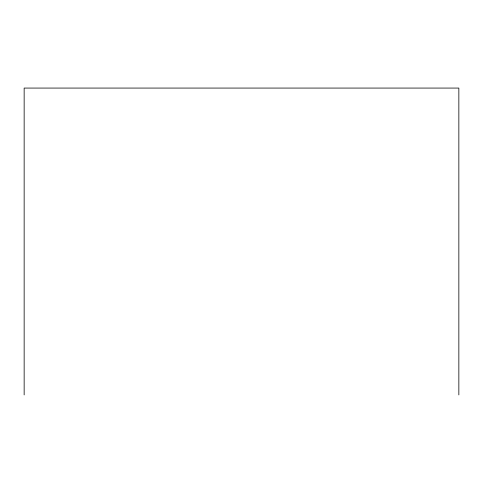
<?xml version="1.0" encoding="UTF-8"?>
<svg xmlns="http://www.w3.org/2000/svg" width="483" height="483" viewBox="0 0 483 483"><rect width="100%" height="100%" fill="white"/><g stroke="black" fill="none" stroke-linecap="round" stroke-linejoin="round"><path stroke-width="0.72" d="M458.85 394.931L458.85 88.069L24.15 88.069L24.15 394.931"/></g></svg>
